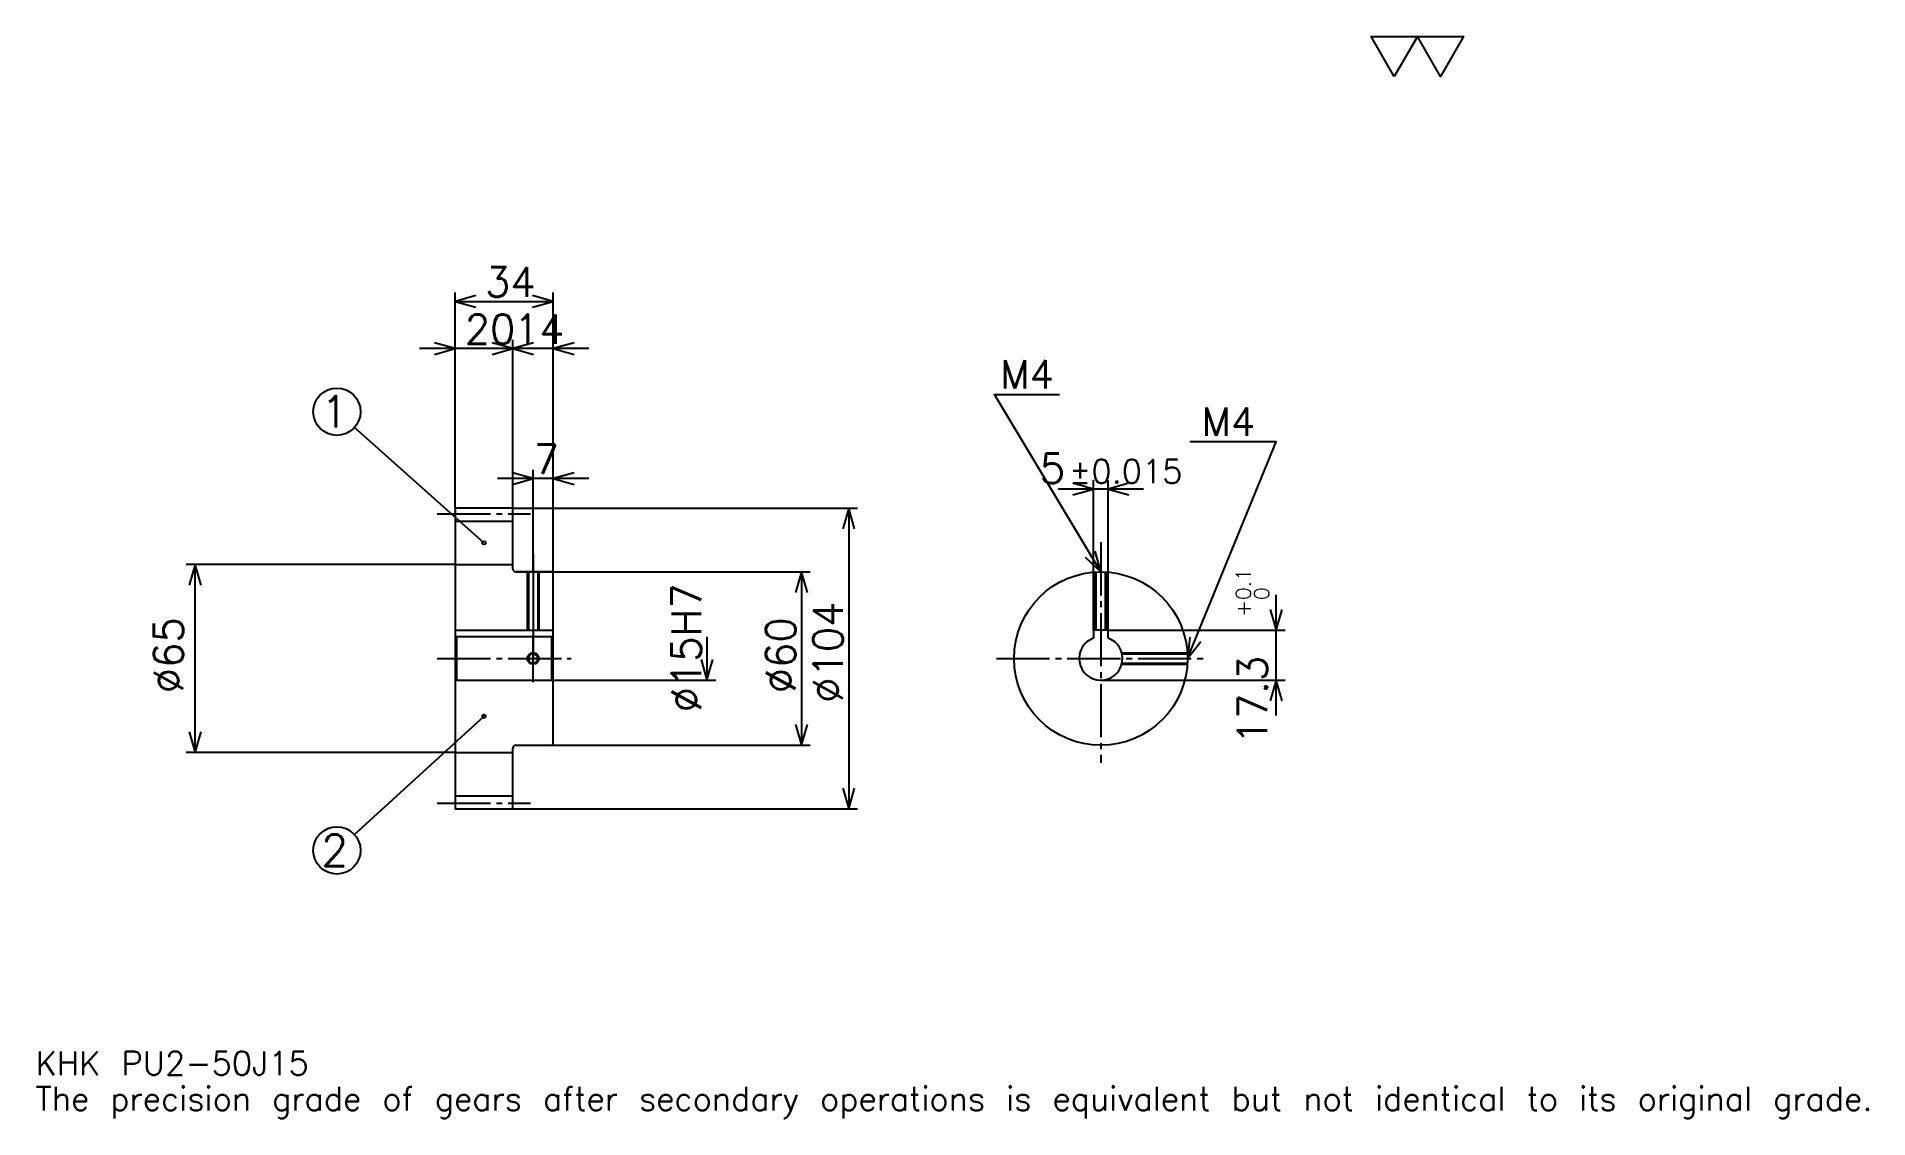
# Model space of a CAD drawing. Extents: x 21 to 654, y 7 to 382.
import ezdxf

# ---------------------------------------------------------------- set-up
doc = ezdxf.new("R2010")
doc.units = 0
doc.linetypes.add('DASHDOT', pattern=[24.521738, 18.391304, -2.043478, 2.043478, -2.043478])
doc.layers.get('0').update_dxf_attribs({"linetype": 'CONTINUOUS'})
doc.layers.add('DASHDOT', color=6, linetype='DASHDOT')
doc.styles.add('KANJI', font='TXT', dxfattribs={"bigfont": 'BIGFONT'})

msp = doc.modelspace()

# ---------------------------------------------------------------- linework, layer by layer
at = {"color": 5}
for p, q in [((165.521729, 218.543488), (165.521729, 293.130432)), ((199.521729, 218.543488), (199.521729, 293.130432)), ((165.521729, 290.065216), (199.521729, 290.065216)), ((197.782593, 273.717407), (153.260864, 273.717407)), ((211.782593, 273.717407), (173.260864, 273.717407)), ((185.521729, 218.543488), (185.521729, 276.782623)), ((175.521729, 206.543488), (130.75235, 246.472412)), ((211.782593, 228.76088), (180.260864, 228.76088)), ((192.521729, 218.543488), (192.521729, 231.826096)), ((386.413025, 176.343491), (386.413025, 228.217407)), ((391.413025, 176.343491), (391.413025, 228.217407)), ((403.673889, 225.152191), (374.152161, 225.152191)), ((165.521729, 218.443481), (165.521729, 218.543488)), ((185.421722, 218.543488), (199.521729, 218.543488)), ((185.521729, 218.443481), (185.521729, 218.543488)), ((192.521729, 196.543488), (192.521729, 218.543488)), ((192.521729, 196.543488), (192.521729, 218.543488)), ((199.521729, 218.543488), (304.760864, 218.543488)), ((199.521729, 196.043488), (199.521729, 218.543488)), ((301.695648, 218.543488), (301.695648, 114.543488)), ((165.521729, 199.043488), (72.543472, 199.043488)), ((75.608688, 134.043488), (75.608688, 199.043488)), ((186.521729, 196.543488), (199.521729, 196.543488)), ((199.521729, 196.543488), (288.413025, 196.543488)), ((285.347809, 196.543488), (285.347809, 136.543488)), ((449.565216, 146.782623), (449.565216, 188.604355)), ((252.652161, 174.043488), (252.652161, 159.043488)), ((391.413025, 176.343491), (452.630432, 176.343491)), ((199.521729, 159.043488), (255.717377, 159.043488)), ((388.913025, 159.043488), (452.630432, 159.043488)), ((175.521729, 146.543488), (130.693008, 105.680374)), ((165.521729, 134.043488), (72.543472, 134.043488)), ((186.521729, 136.543488), (199.521729, 136.543488)), ((199.521729, 136.543488), (288.413025, 136.543488)), ((185.421722, 114.543488), (199.521729, 114.543488)), ((199.521729, 114.543488), (304.760864, 114.543488))]:
    msp.add_line(p, q, dxfattribs=at)
at = {"color": 4}
for p, q in [((165.521729, 214.043488), (185.521729, 214.043488)), ((165.521729, 199.043488), (185.521729, 199.043488)), ((165.521729, 176.343491), (199.521729, 176.343491)), ((166.021729, 174.043488), (166.021729, 159.043488)), ((199.021729, 174.043488), (199.521729, 174.543488)), ((199.021729, 159.043488), (199.521729, 158.543488)), ((165.521729, 134.043488), (185.521729, 134.043488)), ((165.521729, 119.043488), (185.521729, 119.043488))]:
    msp.add_line(p, q, dxfattribs=at)
at = {"color": 7}
msp.add_lwpolyline([(490.434784, 367.82608), (482.46521, 381.639984), (514.343506, 381.639984), (506.373901, 367.82608), (498.404358, 381.639984), (490.434784, 367.82608)], dxfattribs=at)
at = {"color": 5}
for points in [[(172.673904, 292.108704), (165.521729, 290.065216), (172.673904, 288.021729)], [(192.369553, 288.021729), (199.521729, 290.065216), (192.369553, 292.108704)], [(158.369553, 271.67392), (165.521729, 273.717407), (158.369553, 275.760864)], [(178.369553, 271.67392), (185.521729, 273.717407), (178.369553, 275.760864)], [(192.673904, 275.760864), (185.521729, 273.717407), (192.673904, 271.67392)], [(206.673904, 275.760864), (199.521729, 273.717407), (206.673904, 271.67392)], [(388.913025, 196.543488), (352.130432, 257.847839), (374.608704, 257.847839)], [(418.913025, 166.543488), (449.565216, 241.5), (419.730408, 241.5)], [(185.369553, 226.717407), (192.521729, 228.76088), (185.369553, 230.804352)], [(206.673904, 230.804352), (199.521729, 228.76088), (206.673904, 226.717407)], [(379.260864, 223.108704), (386.413025, 225.152191), (379.260864, 227.195663)], [(398.565216, 227.195663), (391.413025, 225.152191), (398.565216, 223.108704)], [(303.739136, 211.391312), (301.695648, 218.543488), (299.652161, 211.391312)], [(383.481018, 201.625061), (388.913025, 196.543488), (386.985535, 203.727783)], [(77.652168, 191.891312), (75.608688, 199.043488), (73.565208, 191.891312)], [(287.391296, 189.391312), (285.347809, 196.543488), (283.304321, 189.391312)], [(447.521729, 183.495667), (449.565216, 176.343491), (451.608704, 183.495667)], [(419.72876, 173.936996), (418.913025, 166.543488), (423.511627, 172.39006)], [(250.608673, 166.195663), (252.652161, 159.043488), (254.695648, 166.195663)], [(451.608704, 151.891312), (449.565216, 159.043488), (447.521729, 151.891312)], [(73.565208, 141.195663), (75.608688, 134.043488), (77.652168, 141.195663)], [(283.304321, 143.695663), (285.347809, 136.543488), (287.391296, 143.695663)], [(299.652161, 121.695663), (301.695648, 114.543488), (303.739136, 121.695663)]]:
    msp.add_lwpolyline(points, dxfattribs=at)
at = {"color": 4}
for points in [[(185.521729, 197.543488), (185.521729, 218.443481), (185.421722, 218.543488), (165.621735, 218.543488), (165.521729, 218.443481), (165.521729, 158.543488)], [(186.521729, 136.543488), (199.021729, 136.543488), (199.521729, 137.043488), (199.521729, 196.043488), (199.021729, 196.543488), (186.521729, 196.543488)], [(190.521729, 196.543488), (190.521729, 176.343491)], [(190.901733, 196.543488), (190.901733, 176.343491)], [(194.141724, 196.543488), (194.141724, 176.343491)], [(194.521729, 196.543488), (194.521729, 176.343491)], [(386.913025, 176.343491), (386.913025, 196.476746)], [(387.29303, 176.343491), (387.29303, 196.49971)], [(390.53302, 176.343491), (390.53302, 196.49971)], [(390.913025, 176.343491), (390.913025, 196.476746)], [(165.521729, 158.543488), (166.021729, 159.043488), (199.021729, 159.043488), (199.021729, 174.043488), (166.021729, 174.043488), (165.521729, 174.543488)], [(391.413025, 173.614563), (391.413025, 176.343491), (386.413025, 176.343491), (386.413025, 173.614563)], [(396.141449, 168.543488), (418.846313, 168.543488)], [(396.235992, 168.163483), (418.869263, 168.163483)], [(396.235992, 164.923492), (418.869263, 164.923492)], [(165.521729, 158.543488), (165.521729, 114.643486), (165.621735, 114.543488), (185.421722, 114.543488), (185.521729, 114.643486), (185.521729, 135.543488)], [(396.141449, 164.543488), (418.846313, 164.543488)]]:
    msp.add_lwpolyline(points, dxfattribs=at)
at = {"color": 5}
for centre, radius in [((124.652161, 251.913055), 8.173913), ((175.521729, 206.543488), 0.613044), ((175.521729, 146.543488), 0.613044), ((124.652161, 100.17392), 8.173913)]:
    msp.add_circle(centre, radius, dxfattribs=at)
at = {"color": 4}
for centre, radius in [((388.913025, 166.543488), 30), ((192.521729, 166.543488), 1.62)]:
    msp.add_circle(centre, radius, dxfattribs=at)
at = {"color": 7}
msp.add_circle((192.521729, 166.543488), 2, dxfattribs=at)
at = {"color": 4}
for centre, radius, start, end in [((186.521729, 197.543488), 1, 180, 270), ((388.913025, 166.543488), 7.5, 109.471220943, 70.528779057), ((186.521729, 135.543488), 1, 90, 180)]:
    msp.add_arc(centre, radius, start, end, dxfattribs=at)
at = {"layer": 'DASHDOT', "color": 7}
for p, q in [((159.391296, 216.543488), (191.652161, 216.543488)), ((388.913025, 206.76088), (388.913025, 130.413055)), ((192.521729, 196.543488), (192.521729, 166.543488)), ((159.391296, 166.543488), (205.652161, 166.543488)), ((352.782593, 166.543488), (425.043457, 166.543488)), ((159.391296, 116.543488), (191.652161, 116.543488))]:
    msp.add_line(p, q, dxfattribs=at)
for points in [[(192.521729, 202.67392), (192.521729, 170.213058)], [(192.521729, 158.413055), (192.521729, 174.67392)], [(184.391296, 166.543488), (200.652161, 166.543488)]]:
    msp.add_lwpolyline(points, dxfattribs=at)

# ---------------------------------------------------------------- texts
at = {"color": 7, "style": 'KANJI'}
for s, height, p in [('34', 10.217391, (175.880432, 291.700012)), ('20', 10.217391, (168.880417, 275.352173)), ('14', 10.217391, (185.880432, 275.352173)), ('M4', 9.808696, (354.173889, 259.891296)), ('1', 10.898551, (119.202888, 246.463776)), ('M4', 9.808696, (423.817383, 243.543488)), ('7', 10.217391, (192.70108, 230.39566)), ('5', 10.217391, (367.822327, 227.195663)), ('%%p0.015', 8.173913, (377.936279, 227.195663)), ('2', 10.898551, (119.202888, 94.724648)), ('KHK PU2-50J15', 8.173913, (20.434782, 22.47826)), ('The precision grade of gears after secondary operations is equivalent but not identical to its original grade.', 8.173913, (20.434782, 10.217391))]:
    msp.add_text(s, height=height, dxfattribs=at).set_placement(p)
for s, height, p in [('%%c15H7', 10.217391, (250.608673, 147.896744)), ('0.1', 5.108696, (440.778259, 186.776703)), ('0', 5.108696, (447.113037, 186.776703)), ('%%c104', 10.217391, (299.652161, 151.217407)), ('+', 5.108696, (440.778259, 181.054962)), ('%%c65', 10.217391, (71.521729, 154.538055)), ('%%c60', 10.217391, (283.304321, 154.538055)), ('17.3', 10.217391, (446.5, 136.830048))]:
    msp.add_text(s, height=height, rotation=90, dxfattribs=at).set_placement(p)

doc.saveas('drawing.dxf')
